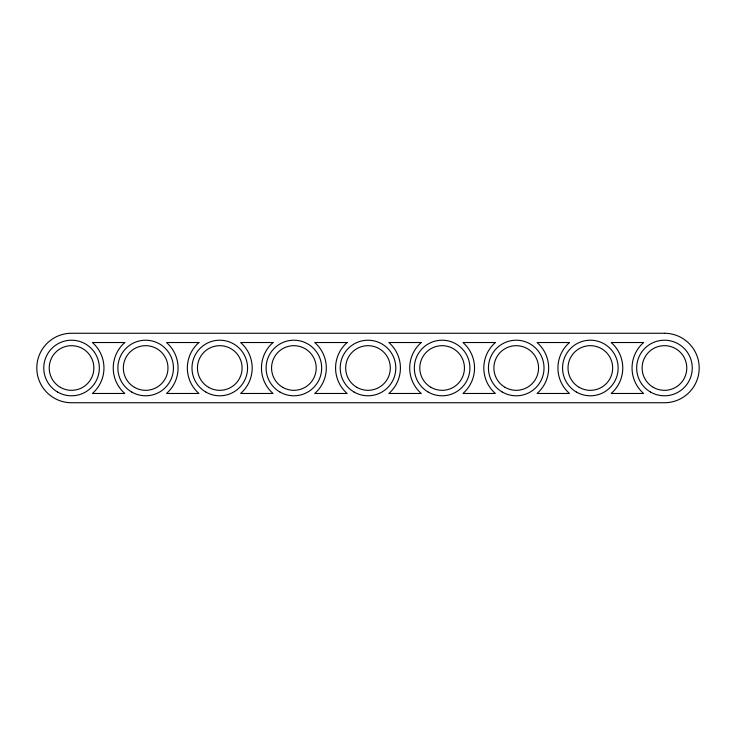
<?xml version="1.0" encoding="UTF-8"?>
<svg xmlns="http://www.w3.org/2000/svg" width="736" height="736" viewBox="0 0 736 736"><rect width="100%" height="100%" fill="white"/><g stroke="black" fill="none" stroke-linecap="round" stroke-linejoin="round"><path stroke-width="1.1" d="M664.461 333.261L71.539 333.261A34.739 34.739 0 0 0 36.8 368A34.739 34.739 0 0 0 71.539 402.739L664.461 402.739A34.739 34.739 0 0 0 699.2 368A34.739 34.739 0 0 0 664.461 333.261M124.807 342.525L92.386 342.525A33.819 33.819 0 0 1 92.386 393.475L124.807 393.475A33.819 33.819 0 0 1 124.807 342.525M198.922 342.525L166.502 342.525A33.819 33.819 0 0 1 166.502 393.475L198.922 393.475A33.819 33.819 0 0 1 198.922 342.525M273.038 342.525L240.617 342.525A33.819 33.819 0 0 1 240.617 393.475L273.038 393.475A33.819 33.819 0 0 1 273.038 342.525M347.153 342.525L314.732 342.525A33.819 33.819 0 0 1 314.732 393.475L347.153 393.475A33.819 33.819 0 0 1 347.153 342.525M421.268 342.525L388.847 342.525A33.819 33.819 0 0 1 388.847 393.475L421.268 393.475A33.819 33.819 0 0 1 421.268 342.525M495.383 342.525L462.962 342.525A33.819 33.819 0 0 1 462.962 393.475L495.383 393.475A33.819 33.819 0 0 1 495.383 342.525M569.498 342.525L537.078 342.525A33.819 33.819 0 0 1 537.078 393.475L569.498 393.475A33.819 33.819 0 0 1 569.498 342.525M643.614 342.525L611.193 342.525A33.819 33.819 0 0 1 611.193 393.475L643.614 393.475A33.819 33.819 0 0 1 643.614 342.525M57.647 392.067A27.793 27.793 0 0 0 99.332 368A27.793 27.793 0 0 0 57.647 343.933A27.793 27.793 0 0 0 57.647 392.067M131.762 392.067A27.793 27.793 0 0 0 173.448 368A27.793 27.793 0 0 0 131.762 343.933A27.793 27.793 0 0 0 131.762 392.067M205.878 392.067A27.793 27.793 0 0 0 247.563 368A27.793 27.793 0 0 0 205.878 343.933A27.793 27.793 0 0 0 205.878 392.067M279.993 392.067A27.793 27.793 0 0 0 321.678 368A27.793 27.793 0 0 0 279.993 343.933A27.793 27.793 0 0 0 279.993 392.067M354.108 392.067A27.793 27.793 0 0 0 395.793 368A27.793 27.793 0 0 0 354.108 343.933A27.793 27.793 0 0 0 354.108 392.067M428.214 392.067A27.793 27.793 0 0 0 469.908 368A27.793 27.793 0 0 0 428.214 343.933A27.793 27.793 0 0 0 428.214 392.067M502.329 392.067A27.793 27.793 0 0 0 544.024 368A27.793 27.793 0 0 0 502.329 343.933A27.793 27.793 0 0 0 502.329 392.067M576.444 392.067A27.793 27.793 0 0 0 618.139 368A27.793 27.793 0 0 0 576.444 343.933A27.793 27.793 0 0 0 576.444 392.067M650.56 392.067A27.793 27.793 0 0 0 692.254 368A27.793 27.793 0 0 0 650.56 343.933A27.793 27.793 0 0 0 650.56 392.067M60.38 387.338A22.328 22.328 0 0 0 93.868 368A22.328 22.328 0 0 0 60.38 348.662A22.328 22.328 0 0 0 60.38 387.338M134.495 387.338A22.328 22.328 0 0 0 167.983 368A22.328 22.328 0 0 0 134.495 348.662A22.328 22.328 0 0 0 134.495 387.338M282.725 387.338A22.328 22.328 0 0 0 316.213 368A22.328 22.328 0 0 0 282.725 348.662A22.328 22.328 0 0 0 282.725 387.338M208.61 387.338A22.328 22.328 0 0 0 242.098 368A22.328 22.328 0 0 0 208.61 348.662A22.328 22.328 0 0 0 208.61 387.338M356.84 387.338A22.328 22.328 0 0 0 390.328 368A22.328 22.328 0 0 0 356.84 348.662A22.328 22.328 0 0 0 356.84 387.338M430.956 387.338A22.328 22.328 0 0 0 464.444 368A22.328 22.328 0 0 0 430.956 348.662A22.328 22.328 0 0 0 430.956 387.338M579.177 387.338A22.328 22.328 0 0 0 612.674 368A22.328 22.328 0 0 0 579.177 348.662A22.328 22.328 0 0 0 579.177 387.338M505.062 387.338A22.328 22.328 0 0 0 538.559 368A22.328 22.328 0 0 0 505.062 348.662A22.328 22.328 0 0 0 505.062 387.338M653.292 387.338A22.328 22.328 0 0 0 686.789 368A22.328 22.328 0 0 0 653.292 348.662A22.328 22.328 0 0 0 653.292 387.338"/></g></svg>
